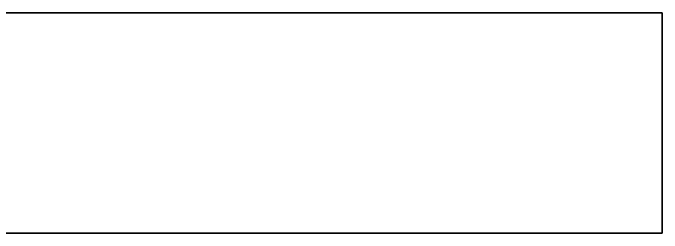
# Model space of a CAD drawing. Header units: metres. Extents: x -18.5 to -0.2, y 38.7 to 41.6.
# Drawn here: x -6.8 to -5.721, y 38.665 to 39.031 of the extents above; entities that cross this region are included whole.
import ezdxf

# ---------------------------------------------------------------- set-up
doc = ezdxf.new("R2010")
doc.units = ezdxf.units.M

msp = doc.modelspace()

# ---------------------------------------------------------------- linework, layer by layer
at = {"layer": '[Color_C01]'}
for points, invisible_edges in [([(-5.72128211968186, 39.0305954574543, 19.1494171875), (-12.8945277691326, 38.6652112865283, 19.1494171875), (-12.8945277691326, 39.0305954574543, 19.1494171875)], 1), ([(-12.8945277691326, 38.6652112865283, 19.1494171875), (-5.72128211968186, 39.0305954574543, 19.1494171875), (-5.72128211968186, 38.6652112865283, 19.1494171875)], 1), ([(-5.72128211968186, 39.0305954574543, 19.1494171875), (-7.32081931329455, 38.6652112865283, 17.3408578125), (-5.72128211968186, 38.6652112865283, 19.1494171875)], 1), ([(-7.32081931329455, 38.6652112865283, 17.3408578125), (-5.72128211968186, 39.0305954574543, 19.1494171875), (-7.32081931329455, 39.0305954574543, 17.3408578125)], 1), ([(-12.605666218858, 38.6652112865283, 19.020234375), (-12.8945277691326, 38.6652112865283, 19.1494171875), (-6.01014366995646, 38.6652112865283, 19.020234375)], 3), ([(-5.72128211968186, 38.6652112865283, 19.1494171875), (-6.01014366995646, 38.6652112865283, 19.020234375), (-12.8945277691326, 38.6652112865283, 19.1494171875)], 3), ([(-7.32081931329455, 38.6652112865283, 17.3408578125), (-7.40065868218186, 38.6652112865283, 17.470040625), (-5.72128211968186, 38.6652112865283, 19.1494171875)], 3), ([(-5.72128211968186, 38.6652112865283, 19.1494171875), (-7.40065868218186, 38.6652112865283, 17.470040625), (-6.01014366995646, 38.6652112865283, 19.020234375)], 13)]:
    msp.add_3dface(points, dxfattribs=dict(at, invisible_edges=invisible_edges))

doc.saveas('drawing.dxf')
